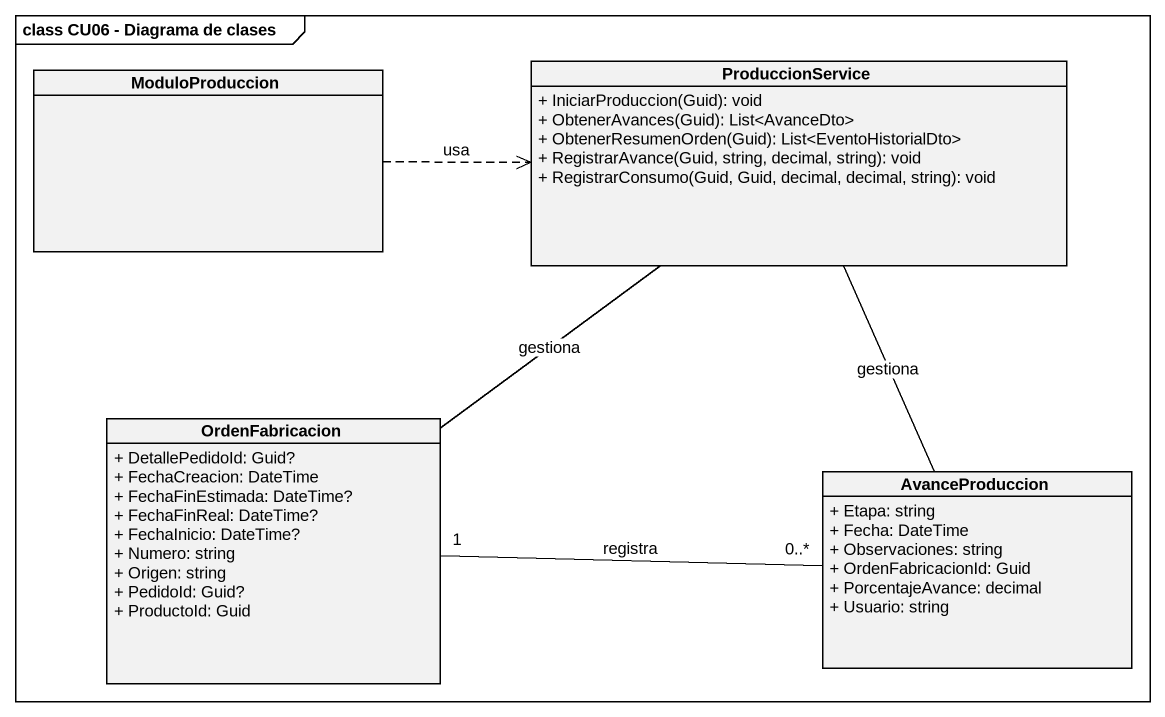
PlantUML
@startuml
mainframe class CU06 - Diagrama de clases
hide circle
hide empty members
skinparam classAttributeIconSize 0
class ModuloProduccion
class ProduccionService {
  + IniciarProduccion(Guid): void
  + ObtenerAvances(Guid): List<AvanceDto>
  + ObtenerResumenOrden(Guid): List<EventoHistorialDto>
  + RegistrarAvance(Guid, string, decimal, string): void
  + RegistrarConsumo(Guid, Guid, decimal, decimal, string): void
}
class OrdenFabricacion {
  + DetallePedidoId: Guid?
  + FechaCreacion: DateTime
  + FechaFinEstimada: DateTime?
  + FechaFinReal: DateTime?
  + FechaInicio: DateTime?
  + Numero: string
  + Origen: string
  + PedidoId: Guid?
  + ProductoId: Guid
}
class AvanceProduccion {
  + Etapa: string
  + Fecha: DateTime
  + Observaciones: string
  + OrdenFabricacionId: Guid
  + PorcentajeAvance: decimal
  + Usuario: string
}
ModuloProduccion .right.> ProduccionService : usa
ProduccionService -- OrdenFabricacion : gestiona
ProduccionService -- AvanceProduccion : gestiona
OrdenFabricacion "1" -right- "0..*" AvanceProduccion : registra
@enduml
